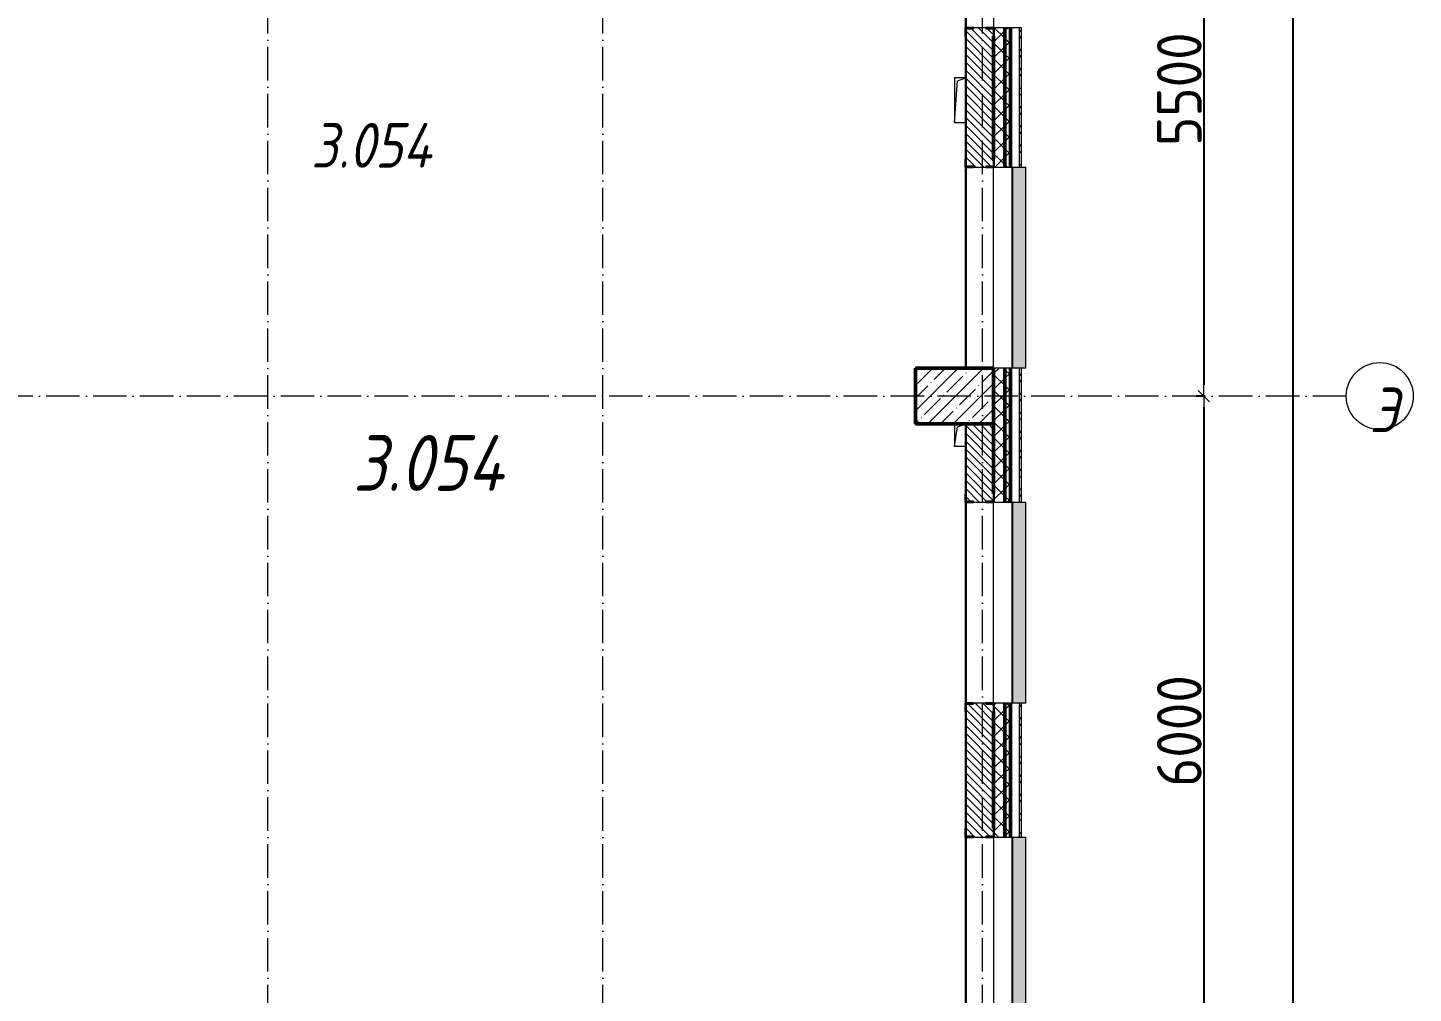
# Model space of a CAD drawing. Header units: millimetres. Extents: x -213536 to 1564669, y -45299 to 942238.
# Drawn here: x 564621 to 577029, y 319412 to 328062 of the extents above; entities that cross this region are included whole.
import ezdxf

# ---------------------------------------------------------------- set-up
doc = ezdxf.new("R2010")
doc.units = ezdxf.units.MM
doc.linetypes.add('50_200_ШТРИХ_1Т_ш5_п1_п1_', pattern=[700, 500, -100, 0, -100])
for name, color, linetype, lineweight in [('3) ЖБ 4м', 3, 'Continuous', 30), ('3.1) ЖБ окна 1.2 м', 102, 'Continuous', 30), ('A-____-____-DIMS', 7, 'Continuous', 9), ('A-GENM-____-MCUT', 7, 'Continuous', 25), ('A-GENM-____-OTLN', 7, 'Continuous', 9), ('A-GENM-____-OTLN-1', 7, 'Continuous', 25), ('A-GLAZ-____-OTLN', 7, 'Continuous', 9), ('A-WALL-____-MCUT-2', 7, 'Continuous', 50), ('A-WALL-____-MCUT-3', 7, 'Continuous', 9), ('A-WALL-____-OTLN', 7, 'Continuous', 9), ('A-WALL-____-PATT-1', 7, 'Continuous', 9), ('A-WALL-FNSH-MCUT-1', 7, 'Continuous', 9), ('S-COLS-____-MCUT', 7, 'Continuous', 50), ('S-COLS-____-OTLN', 7, 'Continuous', 9), ('S-GRID-____-IDEN', 7, 'Continuous', 9), ('S-GRID-____-OTLN-1', 7, '50_200_ШТРИХ_1Т_ш5_п1_п1_', 9), ('Марки помещений', 7, 'Continuous', 9)]:
    doc.layers.add(name, color=color, linetype=linetype, lineweight=lineweight)
doc.layers.add('A-GLAZ-____-OTLN-1', color=7, linetype='Continuous', lineweight=9, true_color=0xc0c0c0)
doc.styles.add('ISOCPEUR_I', font='isocpeui.ttf', dxfattribs={"width": 0.9, "height": 2.5})
doc.styles.add('ISOCPEUR_I_2', font='isocpeui.ttf', dxfattribs={"width": 0.85, "height": 2.3})
doc.styles.add('СПДС', font='isocpeur.ttf', dxfattribs={"width": 0.9})
doc.dimstyles.new('Размера А3', dxfattribs={"dimtxt": 200, "dimasz": 100, "dimexe": 70, "dimexo": 100, "dimgap": 20, "dimtad": 1, "dimdec": 0, "dimrnd": 10, "dimzin": 0, "dimdsep": 46, "dimtxsty": 'СПДС', "dimblk": 'ARROWHEAD_6', "dimcen": 1, "dimclrd": 256, "dimclre": 256, "dimclrt": 256, "dimazin": 0, "dimtfac": 1, "dimtdec": 0, "dimtmove": 2, "dimatfit": 3, "dimfxl": 1, "dimtolj": 1, "dimtzin": 0, "dimarcsym": 0})
pattern_1 = [(135, (549721.475, 286281.11), (-35.35534, -35.35534), [])]
pattern_2 = [(45, (549721.47, 286281.11), (-85.53659, 85.53659), []), (45, (549778.5, 286281.11), (-85.53659, 85.53659), [])]
pattern_3 = [(45, (549721.47, 286281.11), (-70.71068, 70.71068), []), (135, (549721.47, 286281.11), (-70.71068, -70.71068), [])]

# ---------------------------------------------------------------- blocks, each defined once
blk = doc.blocks.new('BSC_Колонна _Прямоугольная - 500х700-V8-АР1_План отверстий 3 этажа в осях 1-64_А-ГГ')
at = {"layer": 'S-COLS-____-OTLN'}
h = blk.add_hatch(dxfattribs=at)
h.set_pattern_fill('FP_42', color=256, style=0, pattern_type=2)
h.set_pattern_definition([(315, (-38481.04, 23200), (114.04925, 114.04925), []), (315, (-38481.04, 23085.95), (114.04925, 114.04925), [201.613, -40.323, 3.353, -36.97])])
h.paths.add_polyline_path([(-250, 237), (-250, -350), (250, -350), (250, 350), (-250, 350)], flags=0)
at = {"layer": 'S-COLS-____-MCUT'}
for p, q in [((250, 350), (-250, 350)), ((-250, 350), (-250, -350)), ((250, -350), (250, 350)), ((-250, -350), (250, -350))]:
    blk.add_line(p, q, dxfattribs=at)
blk = doc.blocks.new('Фахверк_СКБ_Уголок - 250_2700-27497298-АР1_План отверстий 3 этажа в осях 1-64_А-ГГ')
at = {"layer": 'A-GENM-____-MCUT'}
for p, q in [((200, 181), (125, 181)), ((125, 181), (125, 106)), ((131, 106), (131, 175)), ((131, 175), (200, 175)), ((200, 175), (200, 181)), ((125, 106), (131, 106)), ((131, -6), (125, -6)), ((125, -6), (125, -81)), ((125, -81), (200, -81)), ((131, -75), (131, -6)), ((200, -75), (131, -75)), ((200, -81), (200, -75))]:
    blk.add_line(p, q, dxfattribs=at)
blk = doc.blocks.new('AR_Отверстие прямоугольное _в плите_ - AR_Отверстие прямоугольное _в плите_-V178-АР1_План отверстий 3 этажа в осях 1-64_А-ГГ')
at = {"layer": 'A-GENM-____-OTLN'}
for p, q in [((-50, 100), (-50, -100)), ((-50, -100), (-25, 75)), ((-25, 75), (50, 100)), ((-50, -100), (50, -100))]:
    blk.add_line(p, q, dxfattribs=at)
blk = doc.blocks.new('AR_Отверстие прямоугольное _в плите_ - AR_Отверстие прямоугольное _в плите_-30510902-АР1_План отверстий 3 этажа в осях 1-64_А-ГГ')
at = {"layer": 'A-GENM-____-OTLN'}
for p, q in [((50, 200), (-50, 200)), ((-50, 200), (-50, -200)), ((-50, -200), (-25, 175)), ((-25, 175), (50, 200)), ((-50, -200), (50, -200))]:
    blk.add_line(p, q, dxfattribs=at)
blk = doc.blocks.new('Отлив_СКБ - Отлив витража_120_НВФ-31885687-АР1_План отверстий 3 этажа в осях 1-64_А-ГГ')
at = {"layer": 'A-GLAZ-____-OTLN-1'}
for points in [[(0, 0), (0, -2), (1800, -2), (1800, 0), (534, 0)], [(0, -2), (0, -120), (1800, -120), (1800, -2), (534, -2)]]:
    blk.add_hatch(color=256, dxfattribs=at).paths.add_polyline_path(points, flags=0)
at = {"layer": 'A-GLAZ-____-OTLN'}
for p, q in [((0, 0), (1800, 0)), ((1800, -2), (0, -2)), ((0, -120), (0, -83)), ((0, -120), (1800, -120)), ((1800, -83), (1800, -120))]:
    blk.add_line(p, q, dxfattribs=at)
blk = doc.blocks.new('Ось сетки - Круг_Ø6_00__ISO-2_5_0_9K_-25732049-АР1_План отверстий 3 этажа в осях 1-64_А-ГГ')
at = {"layer": 'S-GRID-____-IDEN'}
blk.add_circle((0, 0), 3, dxfattribs=at)
blk = doc.blocks.new('ARROWHEAD_6')
at = {"color": 0, "linetype": 'Continuous'}
for p, q in [((0, 0), (-1, 0)), ((-0.5, -0.5), (0.5, 0.5))]:
    blk.add_line(p, q, dxfattribs=at)
blk = doc.blocks.new('*D5321')
at = {"layer": 'A-____-____-DIMS', "lineweight": -2, "transparency": 16777216}
for p, q in [((575160, 330262), (575084, 330262)), ((575154, 330162), (575154, 324862)), ((575160, 324762), (575084, 324762))]:
    blk.add_line(p, q, dxfattribs=at)
at = {"layer": 'Defpoints', "color": 0, "lineweight": 50, "transparency": 16777216}
for p in [(575260, 330262), (575154, 324762), (575260, 324762)]:
    blk.add_point(p, dxfattribs=at)
at = {"layer": 'A-____-____-DIMS', "lineweight": -2, "transparency": 16777216, "xscale": 100, "yscale": 100, "zscale": 100}
for p, rotation in [((575154, 330262), 90), ((575154, 324762), 270)]:
    blk.add_blockref('ARROWHEAD_6', p, dxfattribs=dict(at, rotation=rotation))
at = {"layer": 'A-____-____-DIMS', "transparency": 16777216, "insert": (574934, 327512), "char_height": 400, "attachment_point": 5, "rotation": 90, "style": 'СПДС'}
blk.add_mtext('\\A1;5500', dxfattribs=at)
blk = doc.blocks.new('*D5322')
at = {"layer": 'A-____-____-DIMS', "lineweight": -2, "transparency": 16777216}
for p, q in [((575160, 324762), (575084, 324762)), ((575154, 324662), (575154, 318862)), ((575160, 318762), (575084, 318762))]:
    blk.add_line(p, q, dxfattribs=at)
at = {"layer": 'Defpoints', "color": 0, "lineweight": 50, "transparency": 16777216}
for p in [(575260, 324762), (575154, 318762), (575260, 318762)]:
    blk.add_point(p, dxfattribs=at)
at = {"layer": 'A-____-____-DIMS', "lineweight": -2, "transparency": 16777216, "xscale": 100, "yscale": 100, "zscale": 100}
for p, rotation in [((575154, 324762), 90), ((575154, 318762), 270)]:
    blk.add_blockref('ARROWHEAD_6', p, dxfattribs=dict(at, rotation=rotation))
at = {"layer": 'A-____-____-DIMS', "transparency": 16777216, "insert": (574934, 321762), "char_height": 400, "attachment_point": 5, "rotation": 90, "style": 'СПДС'}
blk.add_mtext('\\A1;6000', dxfattribs=at)
blk = doc.blocks.new('*D5327')
at = {"layer": 'A-____-____-DIMS', "lineweight": -2, "transparency": 16777216}
for p, q in [((575948, 333912), (576024, 333912)), ((575954, 300562), (575954, 333812)), ((575948, 300462), (576024, 300462))]:
    blk.add_line(p, q, dxfattribs=at)
at = {"layer": 'Defpoints', "color": 0, "lineweight": 50, "transparency": 16777216}
for p in [(575848, 333912), (575954, 333912), (575848, 300462)]:
    blk.add_point(p, dxfattribs=at)
at = {"layer": 'A-____-____-DIMS', "lineweight": -2, "transparency": 16777216, "xscale": 100, "yscale": 100, "zscale": 100}
for p, rotation in [((575954, 333912), 90), ((575954, 300462), 270)]:
    blk.add_blockref('ARROWHEAD_6', p, dxfattribs=dict(at, rotation=rotation))
at = {"layer": 'A-____-____-DIMS', "transparency": 16777216, "insert": (575734, 317187), "char_height": 400, "attachment_point": 5, "rotation": 90, "style": 'СПДС'}
blk.add_mtext('\\A1;33450', dxfattribs=at)

msp = doc.modelspace()

# ---------------------------------------------------------------- hatches: boundary and pattern name
at = {"layer": 'A-WALL-____-PATT-1'}
h = msp.add_hatch(dxfattribs=at)
h.set_pattern_fill('FP_3', color=256, style=0, pattern_type=2)
h.set_pattern_definition(pattern_2)
h.paths.add_polyline_path([(573521.5, 327832.2), (573521.5, 328062.2), (573501.5, 328062.2), (573501.5, 327832.2)], flags=0)
h.paths.add_polyline_path([(573521.5, 329862.2), (573521.5, 334262.2), (573501.5, 334262.2), (573501.5, 329862.2)], flags=0)
h = msp.add_hatch(dxfattribs=at)
h.set_pattern_fill('FP_1', color=256, style=0, pattern_type=2)
h.set_pattern_definition(pattern_3)
h.paths.add_polyline_path([(573371.5, 295812.2), (573371.5, 298012.2), (573277.5, 298012.2), (573277.5, 297937.2), (573271.5, 297937.2), (573271.5, 295812.2)], flags=0)
h.paths.add_polyline_path([(573371.5, 299812.2), (573371.5, 301012.2), (573277.5, 301012.2), (573277.5, 300937.2), (573271.5, 300937.2), (573271.5, 299887.2), (573277.5, 299887.2), (573277.5, 299812.2)], flags=0)
h.paths.add_polyline_path([(573371.5, 302812.2), (573371.5, 304012.2), (573271.5, 304012.2), (573271.5, 302887.2), (573277.5, 302887.2), (573277.5, 302812.2)], flags=0)
h.paths.add_polyline_path([(573371.5, 305812.2), (573371.5, 307012.2), (573277.5, 307012.2), (573277.5, 306937.2), (573271.5, 306937.2), (573271.5, 305887.2), (573277.5, 305887.2), (573277.5, 305812.2)], flags=0)
h.paths.add_polyline_path([(573271.5, 308812.2), (573371.5, 308812.2), (573371.5, 310012.2), (573277.5, 310012.2), (573277.5, 309937.2), (573271.5, 309937.2), (573271.5, 309312.2)], flags=0)
h.paths.add_polyline_path([(573277.5, 311812.2), (573371.5, 311812.2), (573371.5, 313012.2), (573271.5, 313012.2), (573271.5, 311887.2), (573277.5, 311887.2), (573277.5, 311818.2)], flags=0)
h.paths.add_polyline_path([(573277.5, 314812.2), (573371.5, 314812.2), (573371.5, 316012.2), (573277.5, 316012.2), (573277.5, 315937.2), (573271.5, 315937.2), (573271.5, 314887.2), (573277.5, 314887.2), (573277.5, 314818.2)], flags=0)
h.paths.add_polyline_path([(573277.5, 317812.2), (573371.5, 317812.2), (573371.5, 319012.2), (573271.5, 319012.2), (573271.5, 317887.2), (573277.5, 317887.2), (573277.5, 317818.2)], flags=0)
h.paths.add_polyline_path([(573371.5, 320812.2), (573371.5, 322012.2), (573277.5, 322012.2), (573277.5, 321937.2), (573271.5, 321937.2), (573271.5, 320887.2), (573277.5, 320887.2), (573277.5, 320812.2)], flags=0)
h.paths.add_polyline_path([(573277.5, 323812.2), (573371.5, 323812.2), (573371.5, 325012.2), (573271.5, 325012.2), (573271.5, 323887.2), (573277.5, 323887.2), (573277.5, 323818.2)], flags=0)
h.paths.add_polyline_path([(573371.5, 326812.2), (573371.5, 328062.2), (573277.5, 328062.2), (573277.5, 327987.2), (573271.5, 327987.2), (573271.5, 326887.2), (573277.5, 326887.2), (573277.5, 326812.2)], flags=0)
h.paths.add_polyline_path([(573371.5, 329862.2), (573371.5, 334012.2), (573271.5, 334012.2), (573271.5, 329862.2)], flags=0)
h = msp.add_hatch(dxfattribs=at)
h.set_pattern_fill('FP_1', color=256, style=0, pattern_type=2)
h.set_pattern_definition(pattern_3)
h.paths.add_polyline_path([(573421.5, 295812.2), (573421.5, 298012.2), (573371.5, 298012.2), (573371.5, 295812.2)], flags=0)
h.paths.add_polyline_path([(573421.5, 299812.2), (573421.5, 301012.2), (573371.5, 301012.2), (573371.5, 299812.2)], flags=0)
h.paths.add_polyline_path([(573421.5, 302812.2), (573421.5, 304012.2), (573371.5, 304012.2), (573371.5, 302812.2)], flags=0)
h.paths.add_polyline_path([(573421.5, 305812.2), (573421.5, 307012.2), (573371.5, 307012.2), (573371.5, 305812.2)], flags=0)
h.paths.add_polyline_path([(573421.5, 308812.2), (573421.5, 310012.2), (573371.5, 310012.2), (573371.5, 308812.2)], flags=0)
h.paths.add_polyline_path([(573371.5, 311812.2), (573421.5, 311812.2), (573421.5, 313012.2), (573371.5, 313012.2), (573371.5, 312816.1)], flags=0)
h.paths.add_polyline_path([(573371.5, 314812.2), (573421.5, 314812.2), (573421.5, 316012.2), (573371.5, 316012.2)], flags=0)
h.paths.add_polyline_path([(573421.5, 317812.2), (573421.5, 319012.2), (573371.5, 319012.2), (573371.5, 317812.2)], flags=0)
h.paths.add_polyline_path([(573371.5, 320812.2), (573421.5, 320812.2), (573421.5, 322012.2), (573371.5, 322012.2), (573371.5, 321416.4)], flags=0)
h.paths.add_polyline_path([(573371.5, 323812.2), (573421.5, 323812.2), (573421.5, 325012.2), (573371.5, 325012.2), (573371.5, 324856.5)], flags=0)
h.paths.add_polyline_path([(573421.5, 326812.2), (573421.5, 328062.2), (573371.5, 328062.2), (573371.5, 326812.2)], flags=0)
h.paths.add_polyline_path([(573421.5, 329862.2), (573421.5, 334012.2), (573371.5, 334012.2), (573371.5, 329862.2)], flags=0)
h = msp.add_hatch(dxfattribs=at)
h.set_pattern_fill('FP_6', color=256, style=0, pattern_type=2)
h.set_pattern_definition(pattern_1)
h.paths.add_polyline_path([(573090.5, 326812.2), (573202.5, 326812.2), (573202.5, 326818.2), (573271.5, 326818.2), (573271.5, 328056.2), (573202.5, 328056.2), (573202.5, 328062.2), (573090.5, 328062.2), (573090.5, 328056.2), (573021.5, 328056.2), (573021.5, 326818.2), (573090.5, 326818.2)], flags=0)
h = msp.add_hatch(dxfattribs=at)
h.set_pattern_fill('FP_3', color=256, style=0, pattern_type=2)
h.set_pattern_definition(pattern_2)
h.paths.add_polyline_path([(573501.5, 296002.2), (573521.5, 296002.2), (573521.5, 298012.2), (573501.5, 298012.2), (573501.5, 296045.5)], flags=0)
h.paths.add_polyline_path([(573521.5, 299812.2), (573521.5, 301012.2), (573501.5, 301012.2), (573501.5, 299812.2)], flags=0)
h.paths.add_polyline_path([(573521.5, 302812.2), (573521.5, 304012.2), (573501.5, 304012.2), (573501.5, 302812.2)], flags=0)
h.paths.add_polyline_path([(573521.5, 305812.2), (573521.5, 307012.2), (573501.5, 307012.2), (573501.5, 305812.2)], flags=0)
h.paths.add_polyline_path([(573501.5, 308812.2), (573521.5, 308812.2), (573521.5, 310012.2), (573501.5, 310012.2)], flags=0)
h.paths.add_polyline_path([(573521.5, 311812.2), (573521.5, 313012.2), (573501.5, 313012.2), (573501.5, 311812.2)], flags=0)
h.paths.add_polyline_path([(573521.5, 314812.2), (573521.5, 316012.2), (573501.5, 316012.2), (573501.5, 314812.2)], flags=0)
h.paths.add_polyline_path([(573501.5, 317812.2), (573521.5, 317812.2), (573521.5, 319012.2), (573501.5, 319012.2), (573501.5, 317976.3)], flags=0)
h.paths.add_polyline_path([(573521.5, 320812.2), (573521.5, 322012.2), (573501.5, 322012.2), (573501.5, 320812.2)], flags=0)
h.paths.add_polyline_path([(573521.5, 323812.2), (573521.5, 325012.2), (573501.5, 325012.2), (573501.5, 323812.2)], flags=0)
h.paths.add_polyline_path([(573501.5, 326812.2), (573521.5, 326812.2), (573521.5, 327832.2), (573501.5, 327832.2), (573501.5, 327436.6)], flags=0)
h = msp.add_hatch(dxfattribs=at)
h.set_pattern_fill('FP_6', color=256, style=0, pattern_type=2)
h.set_pattern_definition(pattern_1)
h.paths.add_polyline_path([(573202.5, 320812.2), (573202.5, 320818.2), (573271.5, 320818.2), (573271.5, 322006.2), (573202.5, 322006.2), (573202.5, 322012.2), (573090.5, 322012.2), (573090.5, 322006.2), (573021.5, 322006.2), (573021.5, 320818.2), (573090.5, 320818.2), (573090.5, 320812.2)], flags=0)
h.paths.add_polyline_path([(573202.5, 323812.2), (573202.5, 323818.2), (573271.5, 323818.2), (573271.5, 324512.2), (573021.5, 324512.2), (573021.5, 323818.2), (573090.5, 323818.2), (573090.5, 323812.2)], flags=0)

# ---------------------------------------------------------------- linework, layer by layer
at = {"layer": '3) ЖБ 4м'}
msp.add_lwpolyline([(573021.5, 325012.2), (572571.5, 325012.2), (572571.5, 324512.2), (573021.5, 324512.2)], dxfattribs=at)
at = {"layer": '3.1) ЖБ окна 1.2 м'}
for points in [[(573021.5, 325012.2), (573021.5, 329862.2)], [(573021.5, 319012.2), (573021.5, 324512.2)]]:
    msp.add_lwpolyline(points, dxfattribs=at)
at = {"layer": 'A-WALL-____-MCUT-2'}
for p, q in [((573371.5, 326812.2), (573371.5, 328062.2)), ((573421.5, 326812.2), (573421.5, 328062.2)), ((573271.5, 326887.2), (573271.5, 327987.2)), ((573371.5, 323812.2), (573371.5, 325012.2)), ((573421.5, 323812.2), (573421.5, 325012.2)), ((573271.5, 324512.2), (573271.5, 323887.2)), ((573371.5, 320812.2), (573371.5, 322012.2)), ((573421.5, 320812.2), (573421.5, 322012.2)), ((573271.5, 321937.2), (573271.5, 320887.2))]:
    msp.add_line(p, q, dxfattribs=at)
at = {"layer": 'A-WALL-____-MCUT-3'}
for p, q in [((573202.5, 328062.2), (573090.5, 328062.2)), ((573501.5, 328062.2), (573277.5, 328062.2)), ((573501.5, 326812.2), (573501.5, 328062.2)), ((573021.5, 327987.2), (573021.5, 326887.2)), ((573090.5, 326812.2), (573202.5, 326812.2)), ((573277.5, 326812.2), (573501.5, 326812.2)), ((573501.5, 325012.2), (573271.5, 325012.2)), ((573501.5, 323812.2), (573501.5, 325012.2)), ((573021.5, 324512.2), (573021.5, 323887.2)), ((573090.5, 323812.2), (573202.5, 323812.2)), ((573277.5, 323812.2), (573501.5, 323812.2)), ((573202.5, 322012.2), (573090.5, 322012.2)), ((573501.5, 322012.2), (573277.5, 322012.2)), ((573501.5, 320812.2), (573501.5, 322012.2)), ((573021.5, 321937.2), (573021.5, 320887.2)), ((573090.5, 320812.2), (573202.5, 320812.2)), ((573277.5, 320812.2), (573501.5, 320812.2))]:
    msp.add_line(p, q, dxfattribs=at)
at = {"layer": 'A-WALL-____-OTLN'}
for p, q in [((573021.5, 328062.2), (573021.5, 329862.2)), ((573271.5, 329862.2), (573271.5, 328062.2)), ((573021.5, 325012.2), (573021.5, 326812.2)), ((573271.5, 325012.2), (573271.5, 326812.2)), ((573021.5, 322012.2), (573021.5, 323812.2)), ((573271.5, 322012.2), (573271.5, 323812.2)), ((573021.5, 319012.2), (573021.5, 320812.2)), ((573271.5, 320812.2), (573271.5, 319012.2))]:
    msp.add_line(p, q, dxfattribs=at)
at = {"layer": 'A-WALL-FNSH-MCUT-1'}
for p, q in [((573521.5, 328062.2), (573501.5, 328062.2)), ((573521.5, 326812.2), (573521.5, 328062.2)), ((573501.5, 326812.2), (573521.5, 326812.2)), ((573521.5, 325012.2), (573501.5, 325012.2)), ((573521.5, 323812.2), (573521.5, 325012.2)), ((573501.5, 323812.2), (573521.5, 323812.2)), ((573521.5, 322012.2), (573501.5, 322012.2)), ((573521.5, 320812.2), (573521.5, 322012.2)), ((573501.5, 320812.2), (573521.5, 320812.2))]:
    msp.add_line(p, q, dxfattribs=at)
at = {"layer": 'S-GRID-____-OTLN-1', "color": 251, "ltscale": 0.6, "true_color": 0x636466}
for p, q in [((566771.5, 281798.5), (566771.5, 336162.1)), ((569771.5, 281798.5), (569771.5, 336162.1)), ((573171.5, 281798.5), (573171.5, 336162.1)), ((576429.2, 324762.2), (545052.7, 324762.2))]:
    msp.add_line(p, q, dxfattribs=at)

# ---------------------------------------------------------------- block references
at = {"layer": 'A-GENM-____-OTLN'}
for name, p in [('AR_Отверстие прямоугольное _в плите_ - AR_Отверстие прямоугольное _в плите_-30510902-АР1_План отверстий 3 этажа в осях 1-64_А-ГГ', (572971.5, 327412.2)), ('AR_Отверстие прямоугольное _в плите_ - AR_Отверстие прямоугольное _в плите_-V178-АР1_План отверстий 3 этажа в осях 1-64_А-ГГ', (572971.5, 324412.2))]:
    msp.add_blockref(name, p, dxfattribs=at)
at = {"layer": 'A-GENM-____-OTLN-1'}
for p, rotation in [((573096.5, 328187.2), 269.9999999999999), ((573196.5, 326687.2), 89.99999999999991), ((573196.5, 323687.2), 89.99999999999991), ((573096.5, 322137.2), 269.9999999999999), ((573196.5, 320687.2), 89.99999999999991)]:
    msp.add_blockref('Фахверк_СКБ_Уголок - 250_2700-27497298-АР1_План отверстий 3 этажа в осях 1-64_А-ГГ', p, dxfattribs=dict(at, rotation=rotation))
at = {"layer": 'A-GLAZ-____-OTLN', "rotation": 89.99999999999932}
for p in [(573438.5, 325012.2), (573438.5, 322012.2), (573438.5, 319012.2)]:
    msp.add_blockref('Отлив_СКБ - Отлив витража_120_НВФ-31885687-АР1_План отверстий 3 этажа в осях 1-64_А-ГГ', p, dxfattribs=at)
at = {"layer": 'S-COLS-____-OTLN', "rotation": 89.9999999999999}
msp.add_blockref('BSC_Колонна _Прямоугольная - 500х700-V8-АР1_План отверстий 3 этажа в осях 1-64_А-ГГ', (572921.5, 324762.2), dxfattribs=at)
at = {"layer": 'S-GRID-____-IDEN', "xscale": 99.99999999999993, "yscale": 99.99999999999993, "zscale": 99.99999999999993, "rotation": 89.99999999999982}
msp.add_blockref('Ось сетки - Круг_Ø6_00__ISO-2_5_0_9K_-25732049-АР1_План отверстий 3 этажа в осях 1-64_А-ГГ', (576729.2, 324762.2), dxfattribs=at)

# ---------------------------------------------------------------- texts
at = {"layer": 'S-GRID-____-IDEN', "insert": (576636.4, 324838.2), "char_height": 400, "width": 223.671, "attachment_point": 1, "style": 'ISOCPEUR_I'}
msp.add_mtext('\\fISOCPEUR|b0|i1|c204|p34|;\\W.9;Э', dxfattribs=at)
at = {"layer": 'Марки помещений', "color": 114, "true_color": 0x139b48, "insert": (567158.8, 327208.6), "char_height": 400, "width": 817.721, "attachment_point": 1, "style": 'ISOCPEUR_I_2'}
msp.add_mtext('3.054', dxfattribs=at)
at = {"layer": 'Марки помещений', "insert": (567534.3, 324413.1), "char_height": 500, "width": 817.721, "attachment_point": 1, "style": 'ISOCPEUR_I_2'}
msp.add_mtext('3.054', dxfattribs=at)

# ---------------------------------------------------------------- dimensions: what is measured, and where the dimension line sits
at = {"layer": 'A-____-____-DIMS'}
for base, p1, p2, picture, middle in [((575954, 333912.2), (575847.9, 300462.2), (575847.9, 333912.2), '*D5327', (575734, 317187.2)), ((575154, 324762.2), (575260.1, 330262.2), (575260.1, 324762.2), '*D5321', (574934, 327512.2)), ((575154, 318762.2), (575260.1, 324762.2), (575260.1, 318762.2), '*D5322', (574934, 321762.2))]:
    dim = msp.add_linear_dim(base=base, p1=p1, p2=p2, angle=90, dimstyle='Размера А3', override={"dimtxt": 400}, dxfattribs=at)
    dim.commit()
    dim.dimension.update_dxf_attribs({"geometry": picture, "text_midpoint": middle})

doc.saveas('drawing.dxf')
